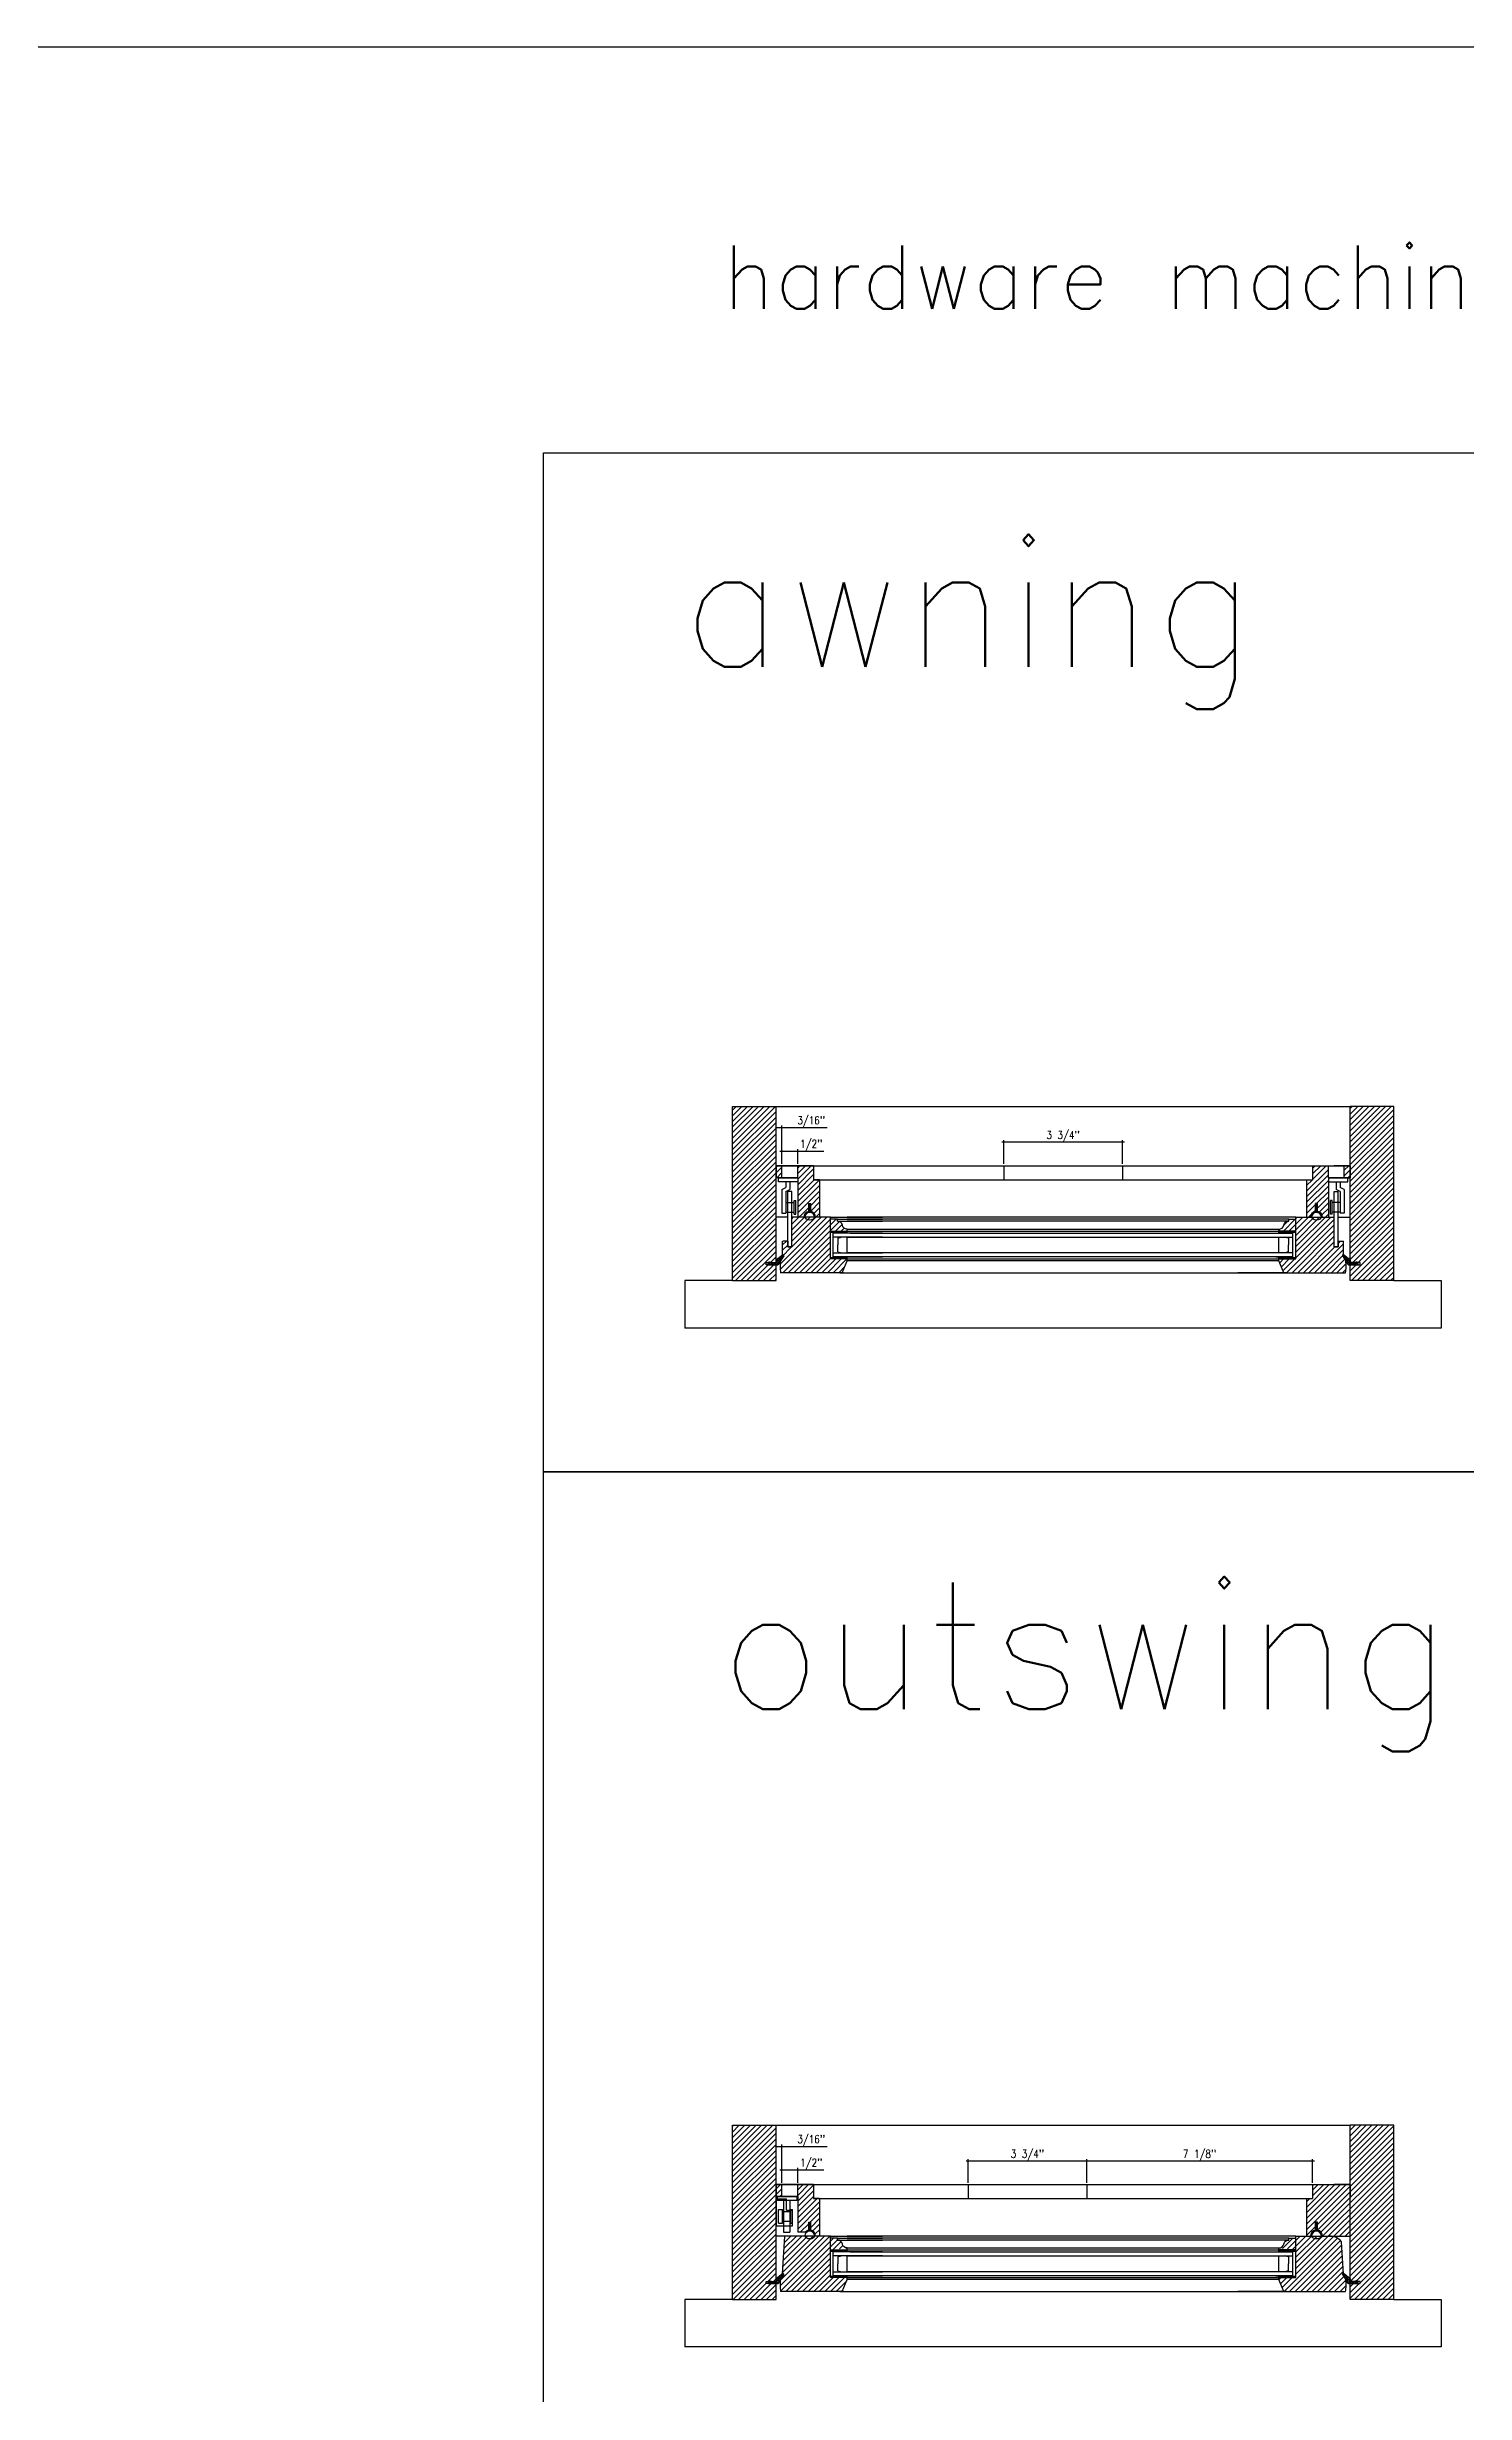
# Model space of a CAD drawing. Header units: inches. Extents: x 1985 to 11287, y 379 to 3234.
# Drawn here: x 8976.6 to 9021.3, y 1822.2 to 1896.3 of the extents above; entities that cross this region are included whole.
import ezdxf

# ---------------------------------------------------------------- set-up
doc = ezdxf.new("R2010")
doc.units = ezdxf.units.IN
doc.header["$MEASUREMENT"] = 0
doc.layers.get('0').update_dxf_attribs({"linetype": 'CONTINUOUS'})
doc.layers.get('Defpoints').update_dxf_attribs({"linetype": 'CONTINUOUS'})
for name, color, linetype in [('COTE1-1 99', 7, 'CONTINUOUS'), ('detail 99', 30, 'CONTINUOUS'), ('glass 99', 6, 'CONTINUOUS'), ('glazing tape 99', 7, 'CONTINUOUS'), ('hardware 99', 94, 'CONTINUOUS'), ('hatch 99', 1, 'CONTINUOUS'), ('separation 99', 3, 'CONTINUOUS'), ('weatherstripping 99', 5, 'CONTINUOUS'), ('wood detail 99', 7, 'CONTINUOUS')]:
    doc.layers.add(name, color=color, linetype=linetype)
doc.styles.get("Standard").update_dxf_attribs({"font": 'txt.shx', "width": 0.8})
doc.dimstyles.new('1-1', dxfattribs={"dimscale": 0, "dimtxt": 0.125, "dimasz": 0.03125, "dimexe": 0.0625, "dimexo": 0.0625, "dimgap": 0.0625, "dimtad": 1, "dimdec": 4, "dimzin": 0, "dimdsep": 46, "dimlunit": 5, "dimtxsty": 'Standard', "dimblk1": 'OBLIQUE', "dimblk2": 'OBLIQUE', "dimsah": 1, "dimcen": 2, "dimdle": 0.0625, "dimclrd": 1, "dimclre": 1, "dimadec": 0, "dimazin": 0, "dimtfac": 0.375, "dimtdec": 4, "dimtmove": 0, "dimatfit": 3, "dimldrblk": 'OBLIQUE', "dimfxl": 1, "dimfrac": 2, "dimtolj": 1, "dimtzin": 0, "dimarcsym": 0})
pattern_1 = [(45, (8585.88269, 1721.97216), (-0.088388348, 0.088388348), [])]
pattern_2 = [(45, (8567.92054, 1741.58993), (-0.088388348, 0.088388348), [])]

# ---------------------------------------------------------------- blocks, each defined once
blk = doc.blocks.new('_OBLIQUE')
at = {"color": 0, "linetype": 'ByBlock'}
blk.add_line((-0.5, -0.5), (0.5, 0.5), dxfattribs=at)
blk = doc.blocks.new('*D1045')
at = {"layer": 'COTE1-1 99', "color": 1, "lineweight": -2, "transparency": 16777216}
for p, q in [((9016.589, 1829.505), (9009.339, 1829.505)), ((9009.402, 1828.823), (9009.402, 1829.568)), ((9016.527, 1828.823), (9016.527, 1829.568))]:
    blk.add_line(p, q, dxfattribs=at)
at = {"layer": 'Defpoints', "color": 0, "transparency": 16777216}
for p in [(9009.402, 1829.505), (9009.402, 1828.761), (9016.527, 1828.761)]:
    blk.add_point(p, dxfattribs=at)
at = {"layer": 'COTE1-1 99', "color": 1, "lineweight": -2, "transparency": 16777216, "xscale": 0.03125, "yscale": 0.03125, "zscale": 0.03125, "rotation": 180}
blk.add_blockref('_OBLIQUE', (9009.402, 1829.505), dxfattribs=at)
at = {"layer": 'COTE1-1 99', "color": 1, "lineweight": -2, "transparency": 16777216, "xscale": 0.03125, "yscale": 0.03125, "zscale": 0.03125}
blk.add_blockref('_OBLIQUE', (9016.527, 1829.505), dxfattribs=at)
at = {"layer": 'COTE1-1 99', "color": 0, "transparency": 16777216, "insert": (9012.964, 1829.693), "char_height": 0.25, "attachment_point": 5}
blk.add_mtext("\\A1;7 1/8''", dxfattribs=at)
blk = doc.blocks.new('*D1046')
at = {"layer": 'COTE1-1 99', "color": 1, "lineweight": -2, "transparency": 16777216}
for p, q in [((9009.464, 1829.505), (9005.589, 1829.505)), ((9005.652, 1828.823), (9005.652, 1829.568)), ((9009.402, 1828.823), (9009.402, 1829.568))]:
    blk.add_line(p, q, dxfattribs=at)
at = {"layer": 'Defpoints', "color": 0, "transparency": 16777216}
for p in [(9005.652, 1829.505), (9005.652, 1828.761), (9009.402, 1828.761)]:
    blk.add_point(p, dxfattribs=at)
at = {"layer": 'COTE1-1 99', "color": 1, "lineweight": -2, "transparency": 16777216, "xscale": 0.03125, "yscale": 0.03125, "zscale": 0.03125, "rotation": 180}
blk.add_blockref('_OBLIQUE', (9005.652, 1829.505), dxfattribs=at)
at = {"layer": 'COTE1-1 99', "color": 1, "lineweight": -2, "transparency": 16777216, "xscale": 0.03125, "yscale": 0.03125, "zscale": 0.03125}
blk.add_blockref('_OBLIQUE', (9009.402, 1829.505), dxfattribs=at)
at = {"layer": 'COTE1-1 99', "color": 0, "transparency": 16777216, "insert": (9007.527, 1829.693), "char_height": 0.25, "attachment_point": 5}
blk.add_mtext("\\A1;3 3/4''", dxfattribs=at)
blk = doc.blocks.new('*D1047')
at = {"layer": 'COTE1-1 99', "color": 1, "lineweight": -2, "transparency": 16777216}
for p, q in [((8999.587, 1828.823), (8999.587, 1830.032)), ((8999.587, 1829.97), (8999.837, 1829.97)), ((8999.775, 1828.823), (8999.775, 1830.032)), ((8999.775, 1829.97), (9001.197, 1829.97))]:
    blk.add_line(p, q, dxfattribs=at)
at = {"layer": 'Defpoints', "color": 0, "transparency": 16777216}
for p in [(8999.587, 1829.97), (8999.587, 1828.761), (8999.775, 1828.761)]:
    blk.add_point(p, dxfattribs=at)
at = {"layer": 'COTE1-1 99', "color": 1, "lineweight": -2, "transparency": 16777216, "xscale": 0.03125, "yscale": 0.03125, "zscale": 0.03125, "rotation": 180}
blk.add_blockref('_OBLIQUE', (8999.587, 1829.97), dxfattribs=at)
at = {"layer": 'COTE1-1 99', "color": 1, "lineweight": -2, "transparency": 16777216, "xscale": 0.03125, "yscale": 0.03125, "zscale": 0.03125}
blk.add_blockref('_OBLIQUE', (8999.775, 1829.97), dxfattribs=at)
at = {"layer": 'COTE1-1 99', "color": 0, "transparency": 16777216, "insert": (9000.701, 1830.157), "char_height": 0.25, "attachment_point": 5}
blk.add_mtext("\\A1;3/16''", dxfattribs=at)
blk = doc.blocks.new('*D1048')
at = {"layer": 'COTE1-1 99', "color": 1, "lineweight": -2, "transparency": 16777216}
for p, q in [((8999.712, 1829.228), (9000.275, 1829.228)), ((8999.775, 1828.823), (8999.775, 1829.29)), ((9000.275, 1828.823), (9000.275, 1829.29)), ((9000.275, 1829.228), (9001.098, 1829.228))]:
    blk.add_line(p, q, dxfattribs=at)
at = {"layer": 'Defpoints', "color": 0, "transparency": 16777216}
for p in [(9000.275, 1829.228), (8999.775, 1828.761), (9000.275, 1828.761)]:
    blk.add_point(p, dxfattribs=at)
at = {"layer": 'COTE1-1 99', "color": 1, "lineweight": -2, "transparency": 16777216, "xscale": 0.03125, "yscale": 0.03125, "zscale": 0.03125, "rotation": 180}
blk.add_blockref('_OBLIQUE', (8999.775, 1829.228), dxfattribs=at)
at = {"layer": 'COTE1-1 99', "color": 1, "lineweight": -2, "transparency": 16777216, "xscale": 0.03125, "yscale": 0.03125, "zscale": 0.03125}
blk.add_blockref('_OBLIQUE', (9000.275, 1829.228), dxfattribs=at)
at = {"layer": 'COTE1-1 99', "color": 0, "transparency": 16777216, "insert": (9000.702, 1829.415), "char_height": 0.25, "attachment_point": 5}
blk.add_mtext("\\A1;1/2''", dxfattribs=at)
blk = doc.blocks.new('*D1035')
at = {"layer": 'COTE1-1 99', "color": 1, "lineweight": -2, "transparency": 16777216}
for p, q in [((9010.588, 1861.686), (9006.713, 1861.686)), ((9006.776, 1861.004), (9006.776, 1861.748)), ((9010.526, 1861.004), (9010.526, 1861.748))]:
    blk.add_line(p, q, dxfattribs=at)
at = {"layer": 'Defpoints', "color": 0, "transparency": 16777216}
for p in [(9006.776, 1861.686), (9006.776, 1860.941), (9010.526, 1860.941)]:
    blk.add_point(p, dxfattribs=at)
at = {"layer": 'COTE1-1 99', "color": 1, "lineweight": -2, "transparency": 16777216, "xscale": 0.03125, "yscale": 0.03125, "zscale": 0.03125, "rotation": 180}
blk.add_blockref('_OBLIQUE', (9006.776, 1861.686), dxfattribs=at)
at = {"layer": 'COTE1-1 99', "color": 1, "lineweight": -2, "transparency": 16777216, "xscale": 0.03125, "yscale": 0.03125, "zscale": 0.03125}
blk.add_blockref('_OBLIQUE', (9010.526, 1861.686), dxfattribs=at)
at = {"layer": 'COTE1-1 99', "color": 0, "transparency": 16777216, "insert": (9008.651, 1861.873), "char_height": 0.25, "attachment_point": 5}
blk.add_mtext("\\A1;3 3/4''", dxfattribs=at)
blk = doc.blocks.new('*D1036')
at = {"layer": 'COTE1-1 99', "color": 1, "lineweight": -2, "transparency": 16777216}
for p, q in [((8999.587, 1861.004), (8999.587, 1862.213)), ((8999.587, 1862.151), (8999.837, 1862.151)), ((8999.775, 1861.004), (8999.775, 1862.213)), ((8999.775, 1862.151), (9001.197, 1862.151))]:
    blk.add_line(p, q, dxfattribs=at)
at = {"layer": 'Defpoints', "color": 0, "transparency": 16777216}
for p in [(8999.587, 1862.151), (8999.587, 1860.941), (8999.775, 1860.941)]:
    blk.add_point(p, dxfattribs=at)
at = {"layer": 'COTE1-1 99', "color": 1, "lineweight": -2, "transparency": 16777216, "xscale": 0.03125, "yscale": 0.03125, "zscale": 0.03125, "rotation": 180}
blk.add_blockref('_OBLIQUE', (8999.587, 1862.151), dxfattribs=at)
at = {"layer": 'COTE1-1 99', "color": 1, "lineweight": -2, "transparency": 16777216, "xscale": 0.03125, "yscale": 0.03125, "zscale": 0.03125}
blk.add_blockref('_OBLIQUE', (8999.775, 1862.151), dxfattribs=at)
at = {"layer": 'COTE1-1 99', "color": 0, "transparency": 16777216, "insert": (9000.701, 1862.338), "char_height": 0.25, "attachment_point": 5}
blk.add_mtext("\\A1;3/16''", dxfattribs=at)
blk = doc.blocks.new('*D1037')
at = {"layer": 'COTE1-1 99', "color": 1, "lineweight": -2, "transparency": 16777216}
for p, q in [((8999.712, 1861.409), (9000.275, 1861.409)), ((8999.775, 1861.004), (8999.775, 1861.471)), ((9000.275, 1861.004), (9000.275, 1861.471)), ((9000.275, 1861.409), (9001.098, 1861.409))]:
    blk.add_line(p, q, dxfattribs=at)
at = {"layer": 'Defpoints', "color": 0, "transparency": 16777216}
for p in [(8999.775, 1860.941), (9000.275, 1861.409), (9000.275, 1860.941)]:
    blk.add_point(p, dxfattribs=at)
at = {"layer": 'COTE1-1 99', "color": 1, "lineweight": -2, "transparency": 16777216, "xscale": 0.03125, "yscale": 0.03125, "zscale": 0.03125, "rotation": 180}
blk.add_blockref('_OBLIQUE', (8999.775, 1861.409), dxfattribs=at)
at = {"layer": 'COTE1-1 99', "color": 1, "lineweight": -2, "transparency": 16777216, "xscale": 0.03125, "yscale": 0.03125, "zscale": 0.03125}
blk.add_blockref('_OBLIQUE', (9000.275, 1861.409), dxfattribs=at)
at = {"layer": 'COTE1-1 99', "color": 0, "transparency": 16777216, "insert": (9000.702, 1861.596), "char_height": 0.25, "attachment_point": 5}
blk.add_mtext("\\A1;1/2''", dxfattribs=at)

msp = doc.modelspace()

# ---------------------------------------------------------------- hatches: boundary and pattern name
at = {"layer": 'glazing tape 99'}
h = msp.add_hatch(color=256, dxfattribs=at)
h.paths.add_polyline_path([(9001.837394, 1858.06641), (9001.837394, 1858.00391), (9001.30168, 1858.00391), (9001.30168, 1858.06641)])
h.paths.add_polyline_path([(9001.837394, 1858.87891), (9001.837394, 1858.81641), (9001.30168, 1858.81641), (9001.30168, 1858.87891)])
h = msp.add_hatch(color=256, dxfattribs=at)
h.paths.add_polyline_path([(9015.464125, 1858.06641), (9015.464125, 1858.00391), (9015.99984, 1858.00391), (9015.99984, 1858.06641)])
h.paths.add_polyline_path([(9015.464125, 1858.87891), (9015.464125, 1858.81641), (9015.99984, 1858.81641), (9015.99984, 1858.87891)])
h = msp.add_hatch(color=256, dxfattribs=at)
h.paths.add_polyline_path([(9001.837394, 1825.885681), (9001.837394, 1825.823181), (9001.30168, 1825.823181), (9001.30168, 1825.885681)])
h.paths.add_polyline_path([(9001.837394, 1826.698181), (9001.837394, 1826.635681), (9001.30168, 1826.635681), (9001.30168, 1826.698181)])
h = msp.add_hatch(color=256, dxfattribs=at)
h.paths.add_polyline_path([(9015.464125, 1825.885681), (9015.464125, 1825.823181), (9015.99984, 1825.823181), (9015.99984, 1825.885681)])
h.paths.add_polyline_path([(9015.464125, 1826.698181), (9015.464125, 1826.635681), (9015.99984, 1826.635681), (9015.99984, 1826.698181)])
at = {"layer": 'hatch 99'}
h = msp.add_hatch(dxfattribs=at)
h.set_pattern_fill('ANSI31', color=256, style=0)
h.set_pattern_definition(pattern_2)
h.paths.add_polyline_path([(9001.681144, 1859.06641, 0.375199902), (9001.524894, 1859.19141), (9001.524894, 1859.25391), (9001.30168, 1859.25391), (9001.30168, 1858.87891), (9001.837394, 1858.87891), (9001.837394, 1858.94141, -0.375199902)])
h.paths.add_polyline_path([(9001.30168, 1859.31641), (9000.087394, 1859.31641), (9000.087394, 1858.56641), (9000.087394, 1858.37891), (8999.962394, 1858.37891), (8999.962394, 1858.56641), (8999.796085, 1858.56641), (8999.796085, 1858.128557, 0.14197222), (8999.714014, 1857.746214, 0.035496614), (8999.73108, 1857.56641), (9001.67668, 1857.56641), (9001.837394, 1857.94141), (9001.837394, 1858.00391), (9001.30168, 1858.00391)])
h.paths.add_polyline_path([(9000.962394, 1860.50391), (9000.774894, 1860.50391), (9000.774894, 1860.94141), (9000.274894, 1860.94141), (9000.274894, 1860.56641), (9000.274894, 1859.31641), (9000.462844, 1859.31641, -0.365977382), (9000.619094, 1859.501288), (9000.619094, 1859.75391), (9000.681594, 1859.75391), (9000.681594, 1859.501288, -0.365977382), (9000.837844, 1859.31641), (9000.962394, 1859.31641)])
h.paths.add_polyline_path([(8999.774894, 1860.94141), (8999.587394, 1860.94141), (8999.587394, 1860.56641), (8999.774894, 1860.56641)])
h.paths.add_polyline_path([(8999.587394, 1862.81641), (8998.212394, 1862.81641), (8998.212394, 1857.31641), (8999.587394, 1857.31641), (8999.587394, 1857.816459), (8999.274894, 1857.816459), (8999.274894, 1857.886459), (8999.587394, 1857.886459)])
h = msp.add_hatch(dxfattribs=at)
h.set_pattern_fill('ANSI31', color=256, style=0)
h.set_pattern_definition(pattern_2)
h.paths.add_polyline_path([(9017.026625, 1860.56641), (9017.026625, 1860.94141), (9016.526625, 1860.94141), (9016.526625, 1860.50391), (9016.339125, 1860.50391), (9016.339125, 1859.31641), (9016.463675, 1859.31641, -0.365977382), (9016.619925, 1859.501288), (9016.619925, 1859.75391), (9016.682425, 1859.75391), (9016.682425, 1859.501288, -0.365977382), (9016.838675, 1859.31641), (9017.026625, 1859.31641)])
h.paths.add_polyline_path([(9017.714125, 1860.94141), (9017.526625, 1860.94141), (9017.526625, 1860.56641), (9017.714125, 1860.56641)])
h.paths.add_polyline_path([(9019.089125, 1862.81641), (9017.714125, 1862.81641), (9017.714125, 1857.886459), (9018.026625, 1857.886459), (9018.026625, 1857.816459), (9017.714125, 1857.816459), (9017.714125, 1857.31641), (9019.089125, 1857.31641)])
h.paths.add_polyline_path([(9017.50504, 1858.56641), (9017.339125, 1858.56641), (9017.339125, 1858.37891), (9017.214125, 1858.37891), (9017.214125, 1858.56641), (9017.214125, 1859.31641), (9017.026625, 1859.31641), (9015.99984, 1859.31641), (9015.99984, 1858.00391), (9015.464125, 1858.00391), (9015.464125, 1857.94141), (9015.62484, 1857.56641), (9017.57044, 1857.56641, 0.035496614), (9017.587506, 1857.746214, 0.14197222), (9017.505434, 1858.128557)])
h.paths.add_polyline_path([(9015.99984, 1859.25391), (9015.776625, 1859.25391), (9015.776625, 1859.19141), (9015.763503, 1859.19141, 0.350781056), (9015.620375, 1859.06641, -0.375199902), (9015.464125, 1858.94141), (9015.464125, 1858.87891), (9015.99984, 1858.87891)])
h = msp.add_hatch(dxfattribs=at)
h.set_pattern_fill('ANSI31', color=256, style=0)
h.set_pattern_definition(pattern_1)
h.paths.add_polyline_path([(8999.587394, 1830.635681), (8998.212394, 1830.635681), (8998.212394, 1825.135681), (8999.587394, 1825.135681), (8999.587394, 1825.63573), (8999.274894, 1825.63573), (8999.274894, 1825.70573), (8999.587394, 1825.70573)])
h.paths.add_polyline_path([(8999.774894, 1828.760681), (8999.587394, 1828.760681), (8999.587394, 1828.385681), (8999.774894, 1828.385681)])
h.paths.add_polyline_path([(9000.774894, 1828.323181), (9000.774894, 1828.760681), (9000.274894, 1828.760681), (9000.274894, 1828.385681), (9000.274894, 1827.260681), (9000.51059, 1827.260681, -0.170015424), (9000.619094, 1827.320559), (9000.619094, 1827.573181), (9000.681594, 1827.573181), (9000.681594, 1827.320559, -0.365977382), (9000.837844, 1827.135681), (9000.962394, 1827.135681), (9000.962394, 1828.323181)])
h.paths.add_polyline_path([(9001.30168, 1827.135681), (9000.087394, 1827.135681), (8999.864889, 1827.135681), (8999.796085, 1825.947828, 0.089003279), (8999.718983, 1825.711982, 0.064358337), (8999.73108, 1825.385681), (9001.67668, 1825.385681), (9001.837394, 1825.760681), (9001.837394, 1825.823181), (9001.30168, 1825.823181)])
h.paths.add_polyline_path([(9001.524894, 1827.010681), (9001.524894, 1827.073181), (9001.30168, 1827.073181), (9001.30168, 1826.698181), (9001.830833, 1826.76054, -0.362942675), (9001.681144, 1826.885681, 0.375199902)], flags=17)
h = msp.add_hatch(dxfattribs=at)
h.set_pattern_fill('ANSI31', color=256, style=0)
h.set_pattern_definition(pattern_1)
h.paths.add_polyline_path([(9015.99984, 1826.698181), (9015.99984, 1827.073181), (9015.776625, 1827.073181), (9015.776625, 1827.010681), (9015.763503, 1827.010681, 0.350781056), (9015.620375, 1826.885681, -0.362942675), (9015.470686, 1826.76054)], flags=17)
h.paths.add_polyline_path([(9017.446115, 1826.954704, 0.223314616), (9017.061116, 1827.135681), (9015.99984, 1827.135681), (9015.99984, 1825.823181), (9015.464125, 1825.823181), (9015.464125, 1825.760681), (9015.62484, 1825.385681), (9017.57044, 1825.385681, 0.064358337), (9017.582537, 1825.711982, 0.089003279), (9017.505434, 1825.947828)])
h.paths.add_polyline_path([(9017.714125, 1828.760681), (9016.526625, 1828.760681), (9016.526625, 1828.323181), (9016.339125, 1828.323181), (9016.339125, 1827.135681), (9016.463675, 1827.135681, -0.365977382), (9016.619925, 1827.320559), (9016.619925, 1827.573181), (9016.682425, 1827.573181), (9016.682425, 1827.320559, -0.365977382), (9016.838675, 1827.135681), (9017.214125, 1827.135681), (9017.714125, 1827.135681)])
h.paths.add_polyline_path([(9019.089125, 1830.635681), (9017.714125, 1830.635681), (9017.714125, 1825.70573), (9018.026625, 1825.70573), (9018.026625, 1825.63573), (9017.714125, 1825.63573), (9017.714125, 1825.135681), (9019.089125, 1825.135681)])
at = {"layer": 'weatherstripping 99'}
h = msp.add_hatch(dxfattribs=at)
h.set_pattern_fill('HONEY', color=256, scale=0.25, style=0)
h.set_pattern_definition([(180, (9420.364344, 1598.335115), (-0.046875, 0.0270632938), [0.03125, -0.0625]), (60, (9420.364344, 1598.335115), (0.0468749999, 0.027063294), [0.03125, -0.0625]), (120, (9420.364344, 1598.335115), (-1e-10, 0.0541265877), [-0.0625, 0.03125])])
h.paths.add_polyline_path([(8999.593619, 1857.977263, 0.232445164), (8999.587394, 1857.964596), (8999.587394, 1857.894959, -0.414213562), (8999.571394, 1857.878959), (8999.454394, 1857.878959), (8999.381351, 1857.910459), (8999.340272, 1857.851585, 0.153488459), (8999.337394, 1857.842429), (8999.337394, 1857.832459, 0.414213562), (8999.353394, 1857.816459), (8999.641121, 1857.816459, 0.256161577), (8999.654611, 1857.823856), (8999.830486, 1858.099627, 0.35180203), (8999.828309, 1858.119544), (8999.816343, 1858.13151, 0.377155593), (8999.795255, 1858.132863)])
h = msp.add_hatch(dxfattribs=at)
h.set_pattern_fill('HONEY', color=256, scale=0.25, style=0)
h.set_pattern_definition([(7e-15, (8596.937176, 1598.335115), (0.046875, 0.0270632938), [0.03125, -0.0625]), (120, (8596.937176, 1598.335115), (-0.0468749999, 0.027063294), [0.03125, -0.0625]), (60, (8596.937176, 1598.335115), (1e-10, 0.0541265877), [-0.0625, 0.03125])])
h.paths.add_polyline_path([(9017.7079, 1857.977263, -0.232445164), (9017.714125, 1857.964596), (9017.714125, 1857.894959, 0.414213562), (9017.730125, 1857.878959), (9017.847125, 1857.878959), (9017.920169, 1857.910459), (9017.961247, 1857.851585, -0.153488459), (9017.964125, 1857.842429), (9017.964125, 1857.832459, -0.414213562), (9017.948125, 1857.816459), (9017.660398, 1857.816459, -0.256161577), (9017.646908, 1857.823856), (9017.471034, 1858.099627, -0.35180203), (9017.47321, 1858.119544), (9017.485176, 1858.13151, -0.377155593), (9017.506265, 1858.132863)])
h = msp.add_hatch(dxfattribs=at)
h.set_pattern_fill('HONEY', color=256, scale=0.25, style=0)
h.set_pattern_definition([(180, (9420.364344, 1566.154386), (-0.046875, 0.0270632938), [0.03125, -0.0625]), (60, (9420.364344, 1566.154386), (0.0468749999, 0.027063294), [0.03125, -0.0625]), (120, (9420.364344, 1566.154386), (-1e-10, 0.0541265877), [-0.0625, 0.03125])])
h.paths.add_polyline_path([(8999.593619, 1825.796534, 0.232445164), (8999.587394, 1825.783867), (8999.587394, 1825.71423, -0.414213562), (8999.571394, 1825.69823), (8999.454394, 1825.69823), (8999.381351, 1825.72973), (8999.340272, 1825.670856, 0.153488459), (8999.337394, 1825.6617), (8999.337394, 1825.65173, 0.414213562), (8999.353394, 1825.63573), (8999.641121, 1825.63573, 0.256161577), (8999.654611, 1825.643127), (8999.830486, 1825.918898, 0.35180203), (8999.828309, 1825.938815), (8999.816343, 1825.950781, 0.377155593), (8999.795255, 1825.952134)])
h = msp.add_hatch(dxfattribs=at)
h.set_pattern_fill('HONEY', color=256, scale=0.25, style=0)
h.set_pattern_definition([(7e-15, (8596.937176, 1566.154386), (0.046875, 0.0270632938), [0.03125, -0.0625]), (120, (8596.937176, 1566.154386), (-0.0468749999, 0.027063294), [0.03125, -0.0625]), (60, (8596.937176, 1566.154386), (1e-10, 0.0541265877), [-0.0625, 0.03125])])
h.paths.add_polyline_path([(9017.7079, 1825.796534, -0.232445164), (9017.714125, 1825.783867), (9017.714125, 1825.71423, 0.414213562), (9017.730125, 1825.69823), (9017.847125, 1825.69823), (9017.920169, 1825.72973), (9017.961247, 1825.670856, -0.153488459), (9017.964125, 1825.6617), (9017.964125, 1825.65173, -0.414213562), (9017.948125, 1825.63573), (9017.660398, 1825.63573, -0.256161577), (9017.646908, 1825.643127), (9017.471034, 1825.918898, -0.35180203), (9017.47321, 1825.938815), (9017.485176, 1825.950781, -0.377155593), (9017.506265, 1825.952134)])

# ---------------------------------------------------------------- linework, layer by layer
at = {"layer": 'COTE1-1 99'}
for p, q in [((8999.774894, 1860.56641), (8999.774894, 1860.94141)), ((9000.274894, 1860.56641), (9000.274894, 1860.94141)), ((9017.026625, 1860.56641), (9017.026625, 1860.94141)), ((9017.526625, 1860.56641), (9017.526625, 1860.94141)), ((8999.774894, 1828.385681), (8999.774894, 1828.760681)), ((9000.274894, 1828.385681), (9000.274894, 1828.760681))]:
    msp.add_line(p, q, dxfattribs=at)
at = {"layer": 'glass 99'}
for p, q in [((9002.944512, 1858.81641), (9001.39543, 1858.81641)), ((9001.39543, 1858.06641), (9001.39543, 1858.81641)), ((9002.944512, 1858.69141), (9001.39543, 1858.69141)), ((9001.5373, 1858.661419), (9001.645082, 1858.69141)), ((9001.5373, 1858.661419), (9001.5373, 1858.44141)), ((9001.837394, 1858.69141), (9015.90609, 1858.69141)), ((9001.837394, 1858.19141), (9001.837394, 1858.69141)), ((9001.931144, 1858.81641), (9015.90609, 1858.81641)), ((9015.464125, 1858.19141), (9015.464125, 1858.69141)), ((9015.76422, 1858.661419), (9015.656437, 1858.69141)), ((9015.76422, 1858.661419), (9015.76422, 1858.44141)), ((9015.90609, 1858.06641), (9015.90609, 1858.81641)), ((9001.39543, 1858.19141), (9002.944512, 1858.19141)), ((9001.39543, 1858.06641), (9002.944512, 1858.06641)), ((9001.931144, 1858.06641), (9001.39543, 1858.06641)), ((9001.5373, 1858.221402), (9001.5373, 1858.44141)), ((9001.5373, 1858.221402), (9001.645082, 1858.19141)), ((9015.90609, 1858.19141), (9001.837394, 1858.19141)), ((9015.90609, 1858.06641), (9001.931144, 1858.06641)), ((9015.370375, 1858.06641), (9015.90609, 1858.06641)), ((9015.76422, 1858.221402), (9015.656437, 1858.19141)), ((9015.76422, 1858.221402), (9015.76422, 1858.44141)), ((9002.944512, 1826.635681), (9001.39543, 1826.635681)), ((9001.39543, 1825.885681), (9001.39543, 1826.635681)), ((9002.944512, 1826.510681), (9001.39543, 1826.510681)), ((9001.39543, 1826.010681), (9002.944512, 1826.010681)), ((9001.5373, 1826.48069), (9001.645082, 1826.510681)), ((9001.5373, 1826.48069), (9001.5373, 1826.260681)), ((9001.5373, 1826.040672), (9001.5373, 1826.260681)), ((9001.5373, 1826.040672), (9001.645082, 1826.010681)), ((9001.837394, 1826.510681), (9015.90609, 1826.510681)), ((9001.837394, 1826.010681), (9001.837394, 1826.510681)), ((9015.90609, 1826.010681), (9001.837394, 1826.010681)), ((9001.931144, 1826.635681), (9015.90609, 1826.635681)), ((9015.464125, 1826.010681), (9015.464125, 1826.510681)), ((9015.76422, 1826.48069), (9015.656437, 1826.510681)), ((9015.76422, 1826.040672), (9015.656437, 1826.010681)), ((9015.76422, 1826.48069), (9015.76422, 1826.260681)), ((9015.76422, 1826.040672), (9015.76422, 1826.260681)), ((9015.90609, 1825.885681), (9015.90609, 1826.635681)), ((9001.39543, 1825.885681), (9002.944512, 1825.885681)), ((9001.931144, 1825.885681), (9001.39543, 1825.885681)), ((9015.90609, 1825.885681), (9001.931144, 1825.885681)), ((9015.370375, 1825.885681), (9015.90609, 1825.885681))]:
    msp.add_line(p, q, dxfattribs=at)
at = {"layer": 'hardware 99'}
for p, q in [((8999.664894, 1860.44141), (8999.664894, 1860.56641)), ((8999.664894, 1860.56641), (9000.274894, 1860.56641)), ((9000.274894, 1860.44141), (8999.664894, 1860.44141)), ((8999.77494, 1860.19141), (8999.89994, 1860.252837)), ((8999.77494, 1860.19141), (8999.77494, 1859.44141)), ((8999.89994, 1860.44141), (8999.89994, 1860.252837)), ((8999.89994, 1860.12891), (9000.02494, 1860.19141)), ((8999.89994, 1860.12891), (8999.89994, 1859.44141)), ((8999.962394, 1858.37891), (8999.962394, 1860.12891)), ((9000.087394, 1860.12891), (8999.962394, 1860.12891)), ((9000.02494, 1860.44141), (9000.02494, 1860.19141)), ((9000.087394, 1858.37891), (9000.087394, 1860.12891)), ((9000.274894, 1860.56641), (9000.274894, 1860.44141)), ((9017.026625, 1860.56641), (9017.026625, 1860.44141)), ((9017.636625, 1860.56641), (9017.026625, 1860.56641)), ((9017.026625, 1860.44141), (9017.636625, 1860.44141)), ((9017.214125, 1858.37891), (9017.214125, 1860.12891)), ((9017.214125, 1860.12891), (9017.339125, 1860.12891)), ((9017.276579, 1860.44141), (9017.276579, 1860.19141)), ((9017.401579, 1860.12891), (9017.276579, 1860.19141)), ((9017.339125, 1858.37891), (9017.339125, 1860.12891)), ((9017.401579, 1860.44141), (9017.401579, 1860.252837)), ((9017.526579, 1860.19141), (9017.401579, 1860.252837)), ((9017.401579, 1860.12891), (9017.401579, 1859.44141)), ((9017.526579, 1860.19141), (9017.526579, 1859.44141)), ((9017.636625, 1860.44141), (9017.636625, 1860.56641)), ((8999.77494, 1859.44141), (8999.89994, 1859.44141)), ((8999.89994, 1859.78291), (9000.15794, 1859.78291)), ((8999.89994, 1859.47491), (9000.15794, 1859.47491)), ((9000.15794, 1859.41016), (9000.15794, 1859.84766)), ((9000.15794, 1859.84766), (9000.21294, 1859.84766)), ((9000.15794, 1859.41016), (9000.21294, 1859.41016)), ((9000.21294, 1859.41016), (9000.21294, 1859.84766)), ((9017.088579, 1859.41016), (9017.088579, 1859.84766)), ((9017.143579, 1859.84766), (9017.088579, 1859.84766)), ((9017.143579, 1859.41016), (9017.088579, 1859.41016)), ((9017.143579, 1859.41016), (9017.143579, 1859.84766)), ((9017.401579, 1859.78291), (9017.143579, 1859.78291)), ((9017.401579, 1859.47491), (9017.143579, 1859.47491)), ((9017.526579, 1859.44141), (9017.401579, 1859.44141)), ((9000.087394, 1858.37891), (8999.962394, 1858.37891)), ((9017.214125, 1858.37891), (9017.339125, 1858.37891)), ((8999.587394, 1828.310681), (8999.913394, 1828.310681)), ((8999.587394, 1828.310681), (8999.587394, 1827.455681)), ((8999.63064, 1828.260681), (8999.63064, 1828.385681)), ((8999.63064, 1828.385681), (9000.24064, 1828.385681)), ((9000.24064, 1828.260681), (8999.63064, 1828.260681)), ((8999.82164, 1828.260681), (8999.82164, 1827.260681)), ((8999.913394, 1827.950681), (8999.913394, 1828.310681)), ((9000.02164, 1828.260681), (9000.02164, 1827.260681)), ((9000.24064, 1828.385681), (9000.24064, 1828.260681)), ((8999.663394, 1827.540681), (8999.663394, 1827.980681)), ((8999.663394, 1827.980681), (8999.793394, 1827.980681)), ((8999.663394, 1827.540681), (8999.793394, 1827.540681)), ((8999.793394, 1827.540681), (8999.793394, 1827.980681)), ((8999.793394, 1827.914681), (9000.051394, 1827.914681)), ((8999.793394, 1827.606681), (9000.051394, 1827.606681)), ((8999.913394, 1827.950681), (9000.110394, 1827.950681)), ((9000.051394, 1827.541931), (9000.051394, 1827.979431)), ((9000.051394, 1827.979431), (9000.106394, 1827.979431)), ((9000.051394, 1827.541931), (9000.106394, 1827.541931)), ((9000.106394, 1827.541931), (9000.106394, 1827.979431)), ((9000.110394, 1827.455681), (9000.110394, 1827.950681)), ((8999.587394, 1827.455681), (9000.110394, 1827.455681)), ((8999.82164, 1827.260681), (9000.02164, 1827.260681))]:
    msp.add_line(p, q, dxfattribs=at)
at = {"layer": 'separation 99'}
for points in [[(9051.893514, 1682.465666), (8864.807389, 1682.465666), (8864.807389, 1896.283822), (9051.893514, 1896.283822)], [(8992.24498, 1883.460908), (9047.87246, 1883.460908), (9047.87246, 1851.280179), (8992.24498, 1851.280179)], [(8992.24498, 1851.280179), (9047.87246, 1851.280179), (9047.87246, 1819.09945), (8992.24498, 1819.09945)]]:
    msp.add_lwpolyline(points, close=True, dxfattribs=at)
at = {"layer": 'weatherstripping 99'}
for p, q in [((9000.650344, 1859.75391), (9000.650344, 1859.47266)), ((9016.651175, 1859.75391), (9016.651175, 1859.47266)), ((8999.337394, 1857.832459), (8999.337394, 1857.842429)), ((8999.340272, 1857.851585), (8999.381351, 1857.910459)), ((8999.381351, 1857.910459), (8999.454394, 1857.878959)), ((8999.454394, 1857.878959), (8999.571394, 1857.878959)), ((8999.587394, 1857.964596), (8999.587394, 1857.894959)), ((8999.593619, 1857.977263), (8999.795255, 1858.132863)), ((8999.830486, 1858.099627), (8999.654611, 1857.823856)), ((8999.828309, 1858.119544), (8999.816343, 1858.13151)), ((9017.471034, 1858.099627), (9017.646908, 1857.823856)), ((9017.47321, 1858.119544), (9017.485176, 1858.13151)), ((9017.7079, 1857.977263), (9017.506265, 1858.132863)), ((9017.714125, 1857.964596), (9017.714125, 1857.894959)), ((9017.847125, 1857.878959), (9017.730125, 1857.878959)), ((9017.920169, 1857.910459), (9017.847125, 1857.878959)), ((9017.961247, 1857.851585), (9017.920169, 1857.910459)), ((9017.964125, 1857.832459), (9017.964125, 1857.842429)), ((8999.353394, 1857.816459), (8999.641121, 1857.816459)), ((9017.948125, 1857.816459), (9017.660398, 1857.816459)), ((9000.650344, 1827.573181), (9000.650344, 1827.291931)), ((9016.651175, 1827.573181), (9016.651175, 1827.291931)), ((8999.337394, 1825.65173), (8999.337394, 1825.6617)), ((8999.340272, 1825.670856), (8999.381351, 1825.72973)), ((8999.353394, 1825.63573), (8999.641121, 1825.63573)), ((8999.381351, 1825.72973), (8999.454394, 1825.69823)), ((8999.454394, 1825.69823), (8999.571394, 1825.69823)), ((8999.587394, 1825.783867), (8999.587394, 1825.71423)), ((8999.593619, 1825.796534), (8999.795255, 1825.952134)), ((8999.830486, 1825.918898), (8999.654611, 1825.643127)), ((8999.828309, 1825.938815), (8999.816343, 1825.950781)), ((9017.471034, 1825.918898), (9017.646908, 1825.643127)), ((9017.47321, 1825.938815), (9017.485176, 1825.950781)), ((9017.7079, 1825.796534), (9017.506265, 1825.952134)), ((9017.948125, 1825.63573), (9017.660398, 1825.63573)), ((9017.714125, 1825.783867), (9017.714125, 1825.71423)), ((9017.847125, 1825.69823), (9017.730125, 1825.69823)), ((9017.920169, 1825.72973), (9017.847125, 1825.69823)), ((9017.961247, 1825.670856), (9017.920169, 1825.72973)), ((9017.964125, 1825.65173), (9017.964125, 1825.6617))]:
    msp.add_line(p, q, dxfattribs=at)
for centre, radius, start, end in [((9000.556846, 1859.323273), 0.0625, 175.80195244, 240.08871422), ((9000.650344, 1859.31641), 0.15625, 4.19804756, 175.80195244), ((9000.743843, 1859.323273), 0.0625, 299.91128578, 4.19804756), ((9016.557677, 1859.323273), 0.0625, 175.80195244, 240.08871422), ((9016.651175, 1859.31641), 0.15625, 4.19804756, 175.80195244), ((9016.744674, 1859.323273), 0.0625, 299.91128578, 4.19804756), ((9000.650344, 1859.485798), 0.25, 240.08871422, 299.91128578), ((9016.651175, 1859.485798), 0.25, 240.08871422, 299.91128578), ((8999.353394, 1857.842429), 0.016, 145.09543751, 180), ((8999.571394, 1857.894959), 0.016, 270, 0), ((8999.603394, 1857.964596), 0.016, 127.65699188, 180), ((8999.80503, 1858.120196), 0.016, 45, 127.65699188), ((8999.816996, 1858.10823), 0.016, 327.47209795, 45), ((9017.484524, 1858.10823), 0.016, 135, 212.52790205), ((9017.49649, 1858.120196), 0.016, 52.34300812, 135), ((9017.698125, 1857.964596), 0.016, 0, 52.34300812), ((9017.730125, 1857.894959), 0.016, 180, 270), ((9017.948125, 1857.842429), 0.016, 0, 34.90456249), ((8999.353394, 1857.832459), 0.016, 180, 270), ((8999.641121, 1857.832459), 0.016, 270, 327.47209795), ((9017.660398, 1857.832459), 0.016, 212.52790205, 270), ((9017.948125, 1857.832459), 0.016, 270, 0), ((9000.556846, 1827.142544), 0.0625, 175.80195244, 240.08871422), ((9000.650344, 1827.135681), 0.15625, 4.19804756, 175.80195244), ((9000.650344, 1827.305069), 0.25, 240.08871422, 299.91128578), ((9000.743843, 1827.142544), 0.0625, 299.91128578, 4.19804756), ((9016.557677, 1827.142544), 0.0625, 175.80195244, 240.08871422), ((9016.651175, 1827.135681), 0.15625, 4.19804756, 175.80195244), ((9016.651175, 1827.305069), 0.25, 240.08871422, 299.91128578), ((9016.744674, 1827.142544), 0.0625, 299.91128578, 4.19804756), ((8999.353394, 1825.6617), 0.016, 145.09543751, 180), ((8999.353394, 1825.65173), 0.016, 180, 270), ((8999.571394, 1825.71423), 0.016, 270, 0), ((8999.603394, 1825.783867), 0.016, 127.65699188, 180), ((8999.641121, 1825.65173), 0.016, 270, 327.47209795), ((8999.80503, 1825.939467), 0.016, 45, 127.65699188), ((8999.816996, 1825.927501), 0.016, 327.47209795, 45), ((9017.484524, 1825.927501), 0.016, 135, 212.52790205), ((9017.49649, 1825.939467), 0.016, 52.34300812, 135), ((9017.660398, 1825.65173), 0.016, 212.52790205, 270), ((9017.698125, 1825.783867), 0.016, 0, 52.34300812), ((9017.730125, 1825.71423), 0.016, 180, 270), ((9017.948125, 1825.65173), 0.016, 270, 0), ((9017.948125, 1825.6617), 0.016, 0, 34.90456249)]:
    msp.add_arc(centre, radius, start, end, dxfattribs=at)
at = {"layer": 'wood detail 99'}
for p, q in [((8998.212394, 1862.81641), (8999.587394, 1862.81641)), ((8998.212394, 1857.31641), (8998.212394, 1862.81641)), ((8999.587394, 1862.81641), (9017.714125, 1862.81641)), ((8999.587394, 1857.886459), (8999.587394, 1862.81641)), ((9019.089125, 1862.81641), (9017.714125, 1862.81641)), ((9017.714125, 1857.886459), (9017.714125, 1862.81641)), ((9019.089125, 1857.31641), (9019.089125, 1862.81641)), ((8999.587394, 1860.94141), (9000.087394, 1860.94141)), ((8999.587394, 1859.31641), (8999.587394, 1860.94141)), ((9000.774894, 1860.94141), (8999.587394, 1860.94141)), ((8999.587394, 1860.94141), (8999.587394, 1860.56641)), ((9000.087394, 1860.94141), (9016.526625, 1860.94141)), ((9000.774894, 1860.94141), (9000.774894, 1860.50391)), ((9006.77576, 1860.94141), (9006.77576, 1860.50391)), ((9010.52576, 1860.94141), (9010.52576, 1860.50391)), ((9016.526625, 1860.94141), (9016.526625, 1860.50391)), ((9016.526625, 1860.94141), (9017.714125, 1860.94141)), ((9016.526625, 1860.94141), (9016.526625, 1860.50391)), ((9016.526625, 1860.94141), (9017.714125, 1860.94141)), ((9017.714125, 1860.94141), (9017.214125, 1860.94141)), ((9017.714125, 1860.94141), (9017.214125, 1860.94141)), ((9017.714125, 1859.31641), (9017.714125, 1860.94141)), ((9017.714125, 1860.94141), (9017.714125, 1860.56641)), ((9017.714125, 1859.31641), (9017.714125, 1860.94141)), ((9017.714125, 1860.94141), (9017.714125, 1860.56641)), ((9000.274894, 1860.56641), (8999.587394, 1860.56641)), ((9000.274894, 1860.56641), (9000.274894, 1859.31641)), ((9000.774894, 1860.50391), (9016.339125, 1860.50391)), ((9000.962394, 1860.50391), (9000.774894, 1860.50391)), ((9000.962394, 1860.50391), (9000.962394, 1859.31641)), ((9016.339125, 1860.50391), (9016.526625, 1860.50391)), ((9016.339125, 1860.50391), (9016.339125, 1859.31641)), ((9016.339125, 1860.50391), (9016.526625, 1860.50391)), ((9016.339125, 1860.50391), (9016.339125, 1859.31641)), ((9017.026625, 1860.56641), (9017.714125, 1860.56641)), ((9017.026625, 1860.56641), (9017.026625, 1859.31641)), ((8999.962394, 1859.31641), (8999.587394, 1859.31641)), ((8999.962394, 1859.31641), (8999.587394, 1859.31641)), ((9001.30168, 1859.31641), (9000.087394, 1859.31641)), ((9000.274894, 1859.31641), (9000.087394, 1859.31641)), ((9000.087394, 1858.56641), (9000.087394, 1859.31641)), ((9000.274894, 1859.31641), (9000.087394, 1859.31641)), ((9001.30168, 1859.31641), (9002.944512, 1859.31641)), ((9001.524894, 1859.25391), (9002.944512, 1859.25391)), ((9001.524894, 1859.19141), (9002.944512, 1859.19141)), ((9015.99984, 1859.31641), (9001.837394, 1859.31641)), ((9015.776625, 1859.25391), (9001.837394, 1859.25391)), ((9015.776625, 1859.19141), (9001.837394, 1859.19141)), ((9001.837394, 1858.94141), (9015.464125, 1858.94141)), ((9001.837394, 1858.81641), (9001.837394, 1858.94141)), ((9001.837394, 1858.87891), (9015.464125, 1858.87891)), ((9015.464125, 1858.81641), (9015.464125, 1858.94141)), ((9015.99984, 1859.31641), (9017.214125, 1859.31641)), ((9017.026625, 1859.31641), (9017.214125, 1859.31641)), ((9017.026625, 1859.31641), (9017.214125, 1859.31641)), ((9017.214125, 1858.56641), (9017.214125, 1859.31641)), ((9017.339125, 1859.31641), (9017.714125, 1859.31641)), ((9017.339125, 1859.31641), (9017.714125, 1859.31641)), ((8999.274894, 1857.816459), (8999.274894, 1857.886459)), ((8999.274894, 1857.886459), (8999.587394, 1857.886459)), ((8999.796085, 1858.128557), (8999.796085, 1858.56641)), ((8999.962394, 1858.56641), (8999.79648, 1858.56641)), ((8999.962394, 1858.56641), (8999.962394, 1858.37891)), ((8999.962394, 1858.37891), (9000.087394, 1858.37891)), ((9000.087394, 1858.37891), (9000.087394, 1858.56641)), ((9001.837394, 1858.00391), (9001.30168, 1858.00391)), ((9001.837394, 1857.94141), (9001.837394, 1858.06641)), ((9001.837394, 1858.00391), (9015.464125, 1858.00391)), ((9015.464125, 1857.94141), (9001.837394, 1857.94141)), ((9015.464125, 1857.94141), (9015.464125, 1858.06641)), ((9015.464125, 1858.00391), (9015.99984, 1858.00391)), ((9017.214125, 1858.37891), (9017.214125, 1858.56641)), ((9017.339125, 1858.37891), (9017.214125, 1858.37891)), ((9017.339125, 1858.56641), (9017.50504, 1858.56641)), ((9017.339125, 1858.56641), (9017.339125, 1858.37891)), ((9017.505434, 1858.128557), (9017.50504, 1858.56641)), ((9018.026625, 1857.886459), (9017.714125, 1857.886459)), ((9018.026625, 1857.816459), (9018.026625, 1857.886459)), ((8998.212394, 1857.31641), (8996.712394, 1857.31641)), ((8996.712394, 1857.31641), (8996.712394, 1855.81641)), ((8998.212394, 1857.31641), (8999.587394, 1857.31641)), ((8999.587394, 1857.816459), (8999.274894, 1857.816459)), ((8999.587394, 1857.31641), (8999.587394, 1857.816459)), ((9001.712394, 1857.56641), (8999.73108, 1857.56641)), ((9001.596323, 1857.56641), (9002.944512, 1857.56641)), ((9001.712394, 1857.56641), (9015.62484, 1857.56641)), ((9015.705197, 1857.56641), (9014.165707, 1857.56641)), ((9015.589125, 1857.56641), (9017.57044, 1857.56641)), ((9017.714125, 1857.31641), (9017.714125, 1857.816459)), ((9017.714125, 1857.816459), (9018.026625, 1857.816459)), ((9019.089125, 1857.31641), (9017.714125, 1857.31641)), ((9019.089125, 1857.31641), (9020.589125, 1857.31641)), ((9020.589125, 1857.31641), (9020.589125, 1855.81641)), ((9020.589125, 1855.81641), (8996.712394, 1855.81641)), ((8998.212394, 1830.635681), (8999.587394, 1830.635681)), ((8998.212394, 1825.135681), (8998.212394, 1830.635681)), ((8999.587394, 1830.635681), (9017.714125, 1830.635681)), ((8999.587394, 1825.70573), (8999.587394, 1830.635681)), ((9019.089125, 1830.635681), (9017.714125, 1830.635681)), ((9017.714125, 1825.70573), (9017.714125, 1830.635681)), ((9019.089125, 1825.135681), (9019.089125, 1830.635681)), ((8999.587394, 1828.760681), (9000.087394, 1828.760681)), ((8999.587394, 1827.135681), (8999.587394, 1828.760681)), ((9000.774894, 1828.760681), (8999.587394, 1828.760681)), ((8999.587394, 1828.760681), (8999.587394, 1828.385681)), ((9000.274894, 1828.385681), (8999.587394, 1828.385681)), ((9000.087394, 1828.760681), (9016.526625, 1828.760681)), ((9000.274894, 1828.385681), (9000.274894, 1827.260681)), ((9000.774894, 1828.760681), (9000.774894, 1828.323181)), ((9000.774894, 1828.323181), (9016.339125, 1828.323181)), ((9000.962394, 1828.323181), (9000.774894, 1828.323181)), ((9000.962394, 1828.323181), (9000.962394, 1827.135681)), ((9005.651625, 1828.760681), (9005.651625, 1828.323181)), ((9009.401625, 1828.760681), (9009.401625, 1828.323181)), ((9016.339125, 1828.323181), (9016.526625, 1828.323181)), ((9016.339125, 1828.323181), (9016.339125, 1827.135681)), ((9016.526625, 1828.760681), (9016.526625, 1828.323181)), ((9016.526625, 1828.760681), (9017.714125, 1828.760681)), ((9017.714125, 1828.760681), (9017.214125, 1828.760681)), ((9017.714125, 1827.135681), (9017.714125, 1828.760681)), ((9017.714125, 1828.760681), (9017.714125, 1828.385681)), ((9000.274894, 1827.135681), (8999.587394, 1827.135681)), ((8999.796085, 1825.947828), (8999.864889, 1827.135681)), ((9001.30168, 1827.135681), (9000.087394, 1827.135681)), ((9000.51059, 1827.260681), (9000.274894, 1827.260681)), ((9001.30168, 1827.135681), (9002.944512, 1827.135681)), ((9001.524894, 1827.073181), (9002.944512, 1827.073181)), ((9001.524894, 1827.010681), (9002.944512, 1827.010681)), ((9015.99984, 1827.135681), (9001.837394, 1827.135681)), ((9015.776625, 1827.073181), (9001.837394, 1827.073181)), ((9015.776625, 1827.010681), (9001.837394, 1827.010681)), ((9001.837394, 1826.760681), (9015.464125, 1826.760681)), ((9001.837394, 1826.635681), (9001.837394, 1826.760681)), ((9015.464125, 1826.635681), (9015.464125, 1826.760681)), ((9015.99984, 1827.135681), (9017.214125, 1827.135681)), ((9017.026625, 1827.135681), (9017.714125, 1827.135681)), ((9017.505434, 1825.947828), (9017.446115, 1826.954704)), ((9001.837394, 1826.698181), (9015.464125, 1826.698181)), ((8999.274894, 1825.63573), (8999.274894, 1825.70573)), ((8999.274894, 1825.70573), (8999.587394, 1825.70573)), ((8999.587394, 1825.63573), (8999.274894, 1825.63573)), ((8999.587394, 1825.135681), (8999.587394, 1825.63573)), ((9001.712394, 1825.385681), (8999.73108, 1825.385681)), ((9001.837394, 1825.823181), (9001.30168, 1825.823181)), ((9001.596323, 1825.385681), (9002.944512, 1825.385681)), ((9001.712394, 1825.385681), (9015.62484, 1825.385681)), ((9001.837394, 1825.760681), (9001.837394, 1825.885681)), ((9001.837394, 1825.823181), (9015.464125, 1825.823181)), ((9015.464125, 1825.760681), (9001.837394, 1825.760681)), ((9015.705197, 1825.385681), (9014.165707, 1825.385681)), ((9015.464125, 1825.760681), (9015.464125, 1825.885681)), ((9015.464125, 1825.823181), (9015.99984, 1825.823181)), ((9015.589125, 1825.385681), (9017.57044, 1825.385681)), ((9018.026625, 1825.70573), (9017.714125, 1825.70573)), ((9017.714125, 1825.135681), (9017.714125, 1825.63573)), ((9017.714125, 1825.63573), (9018.026625, 1825.63573)), ((9018.026625, 1825.63573), (9018.026625, 1825.70573)), ((8998.212394, 1825.135681), (8996.712394, 1825.135681)), ((8996.712394, 1825.135681), (8996.712394, 1823.635681)), ((8998.212394, 1825.135681), (8999.587394, 1825.135681)), ((9019.089125, 1825.135681), (9017.714125, 1825.135681)), ((9019.089125, 1825.135681), (9020.589125, 1825.135681)), ((9020.589125, 1825.135681), (9020.589125, 1823.635681)), ((9020.589125, 1823.635681), (8996.712394, 1823.635681))]:
    msp.add_line(p, q, dxfattribs=at)
at = {"layer": 'wood detail 99', "color": 7}
for p, q in [((9000.619094, 1859.75391), (9000.681594, 1859.75391)), ((9000.619094, 1859.501288), (9000.619094, 1859.75391)), ((9000.681594, 1859.501288), (9000.681594, 1859.75391)), ((9016.682425, 1859.75391), (9016.619925, 1859.75391)), ((9016.619925, 1859.501288), (9016.619925, 1859.75391)), ((9016.682425, 1859.501288), (9016.682425, 1859.75391)), ((9001.30168, 1858.00391), (9001.30168, 1859.31641)), ((9015.99984, 1858.00391), (9015.99984, 1859.31641)), ((9001.67668, 1857.56641), (9001.837394, 1857.94141)), ((9015.62484, 1857.56641), (9015.464125, 1857.94141)), ((9000.619094, 1827.573181), (9000.681594, 1827.573181)), ((9000.619094, 1827.320559), (9000.619094, 1827.573181)), ((9000.681594, 1827.320559), (9000.681594, 1827.573181)), ((9016.682425, 1827.573181), (9016.619925, 1827.573181)), ((9016.619925, 1827.320559), (9016.619925, 1827.573181)), ((9016.682425, 1827.320559), (9016.682425, 1827.573181)), ((9001.30168, 1825.823181), (9001.30168, 1827.135681)), ((9015.99984, 1825.823181), (9015.99984, 1827.135681)), ((9001.67668, 1825.385681), (9001.837394, 1825.760681)), ((9015.62484, 1825.385681), (9015.464125, 1825.760681))]:
    msp.add_line(p, q, dxfattribs=at)
for points in [[(9001.30168, 1858.87891), (9001.837394, 1858.87891), (9001.837394, 1858.94141, -0.375199902), (9001.681144, 1859.06641, 0.375199902), (9001.524894, 1859.19141), (9001.524894, 1859.25391), (9001.30168, 1859.25391)], [(9015.99984, 1858.87891), (9015.464125, 1858.87891), (9015.464125, 1858.94141, 0.375199902), (9015.620375, 1859.06641, -0.375199902), (9015.776625, 1859.19141), (9015.776625, 1859.25391), (9015.99984, 1859.25391)], [(9001.30168, 1826.698181), (9001.837394, 1826.698181), (9001.837394, 1826.760681, -0.375199902), (9001.681144, 1826.885681, 0.375199902), (9001.524894, 1827.010681), (9001.524894, 1827.073181), (9001.30168, 1827.073181)], [(9015.99984, 1826.698181), (9015.464125, 1826.698181), (9015.464125, 1826.760681, 0.375199902), (9015.620375, 1826.885681, -0.375199902), (9015.776625, 1827.010681), (9015.776625, 1827.073181), (9015.99984, 1827.073181)]]:
    msp.add_lwpolyline(points, format="xyb", dxfattribs=at)
for centre, start, end in [((9000.650344, 1859.31641), 99.59406823, 180), ((9000.650344, 1859.31641), 0, 80.40593177), ((9016.651175, 1859.31641), 99.59406823, 180), ((9016.651175, 1859.31641), 359.99999999, 80.40593177), ((9000.650344, 1827.135681), 99.59406823, 138.1896851), ((9000.650344, 1827.135681), 0, 80.40593177), ((9016.651175, 1827.135681), 99.59406823, 180), ((9016.651175, 1827.135681), 360, 80.40593177)]:
    msp.add_arc(centre, 0.1875, start, end, dxfattribs=at)
at = {"layer": 'wood detail 99'}
for centre, radius, start, end in [((9000.414748, 1857.795778), 0.702485, 151.7242348, 184.04586549), ((9016.886771, 1857.795778), 0.702485, 355.95413451, 28.2757653), ((9000.987299, 1857.776357), 1.273642, 181.35613093, 189.48794194), ((9016.314221, 1857.776357), 1.273642, 350.51205806, 358.64386907), ((9017.061116, 1826.635681), 0.5, 39.64624769, 90), ((9000.414748, 1825.615049), 0.702485, 151.7242348, 184.04586549), ((9000.987299, 1825.595628), 1.273642, 181.35613093, 189.48794194), ((9016.886771, 1825.615049), 0.702485, 355.95413451, 28.2757653), ((9016.314221, 1825.595628), 1.273642, 350.51205806, 358.64386907)]:
    msp.add_arc(centre, radius, start, end, dxfattribs=at)

# ---------------------------------------------------------------- texts
at = {"layer": 'detail 99'}
for s, height, p in [('hardware machining detail', 2, (8997.914797, 1888.014445)), ('awning', 4, (8996.588228, 1876.701819)), ('outswing', 4, (8997.796137, 1843.779651))]:
    msp.add_text(s, height=height, dxfattribs=at).set_placement(p)

# ---------------------------------------------------------------- dimensions: what is measured, and where the dimension line sits
at = {"layer": 'COTE1-1 99'}
for base, p1, p2, picture, middle in [((8999.587394, 1862.150638), (8999.774894, 1860.94141), (8999.587394, 1860.94141), '*D1036', (9000.700893, 1862.150638)), ((8999.587394, 1829.969909), (8999.774894, 1828.760681), (8999.587394, 1828.760681), '*D1047', (9000.700893, 1829.969909))]:
    dim = msp.add_linear_dim(base=base, p1=p1, p2=p2, dimstyle='1-1', override={"dimscale": 1, "dimtxt": 0.25, "dimpost": "''", "dimadec": 2}, dxfattribs=at)
    dim.commit()
    dim.dimension.update_dxf_attribs({"geometry": picture, "text_midpoint": middle, "dimtype": 160})
for base, p1, p2, picture, middle in [((9000.274894, 1861.408684), (8999.774894, 1860.94141), (9000.274894, 1860.94141), '*D1037', (9000.701977, 1861.596184)), ((9006.77576, 1861.685951), (9010.52576, 1860.94141), (9006.77576, 1860.94141), '*D1035', (9008.65076, 1861.873451)), ((9005.651625, 1829.505222), (9009.401625, 1828.760681), (9005.651625, 1828.760681), '*D1046', (9007.526625, 1829.692722)), ((9009.401625, 1829.505222), (9016.526625, 1828.760681), (9009.401625, 1828.760681), '*D1045', (9012.964125, 1829.692722)), ((9000.274894, 1829.227955), (8999.774894, 1828.760681), (9000.274894, 1828.760681), '*D1048', (9000.701977, 1829.415455))]:
    dim = msp.add_linear_dim(base=base, p1=p1, p2=p2, dimstyle='1-1', override={"dimscale": 1, "dimtxt": 0.25, "dimpost": "''", "dimadec": 2}, dxfattribs=at)
    dim.commit()
    dim.dimension.update_dxf_attribs({"geometry": picture, "text_midpoint": middle})

doc.saveas('drawing.dxf')
